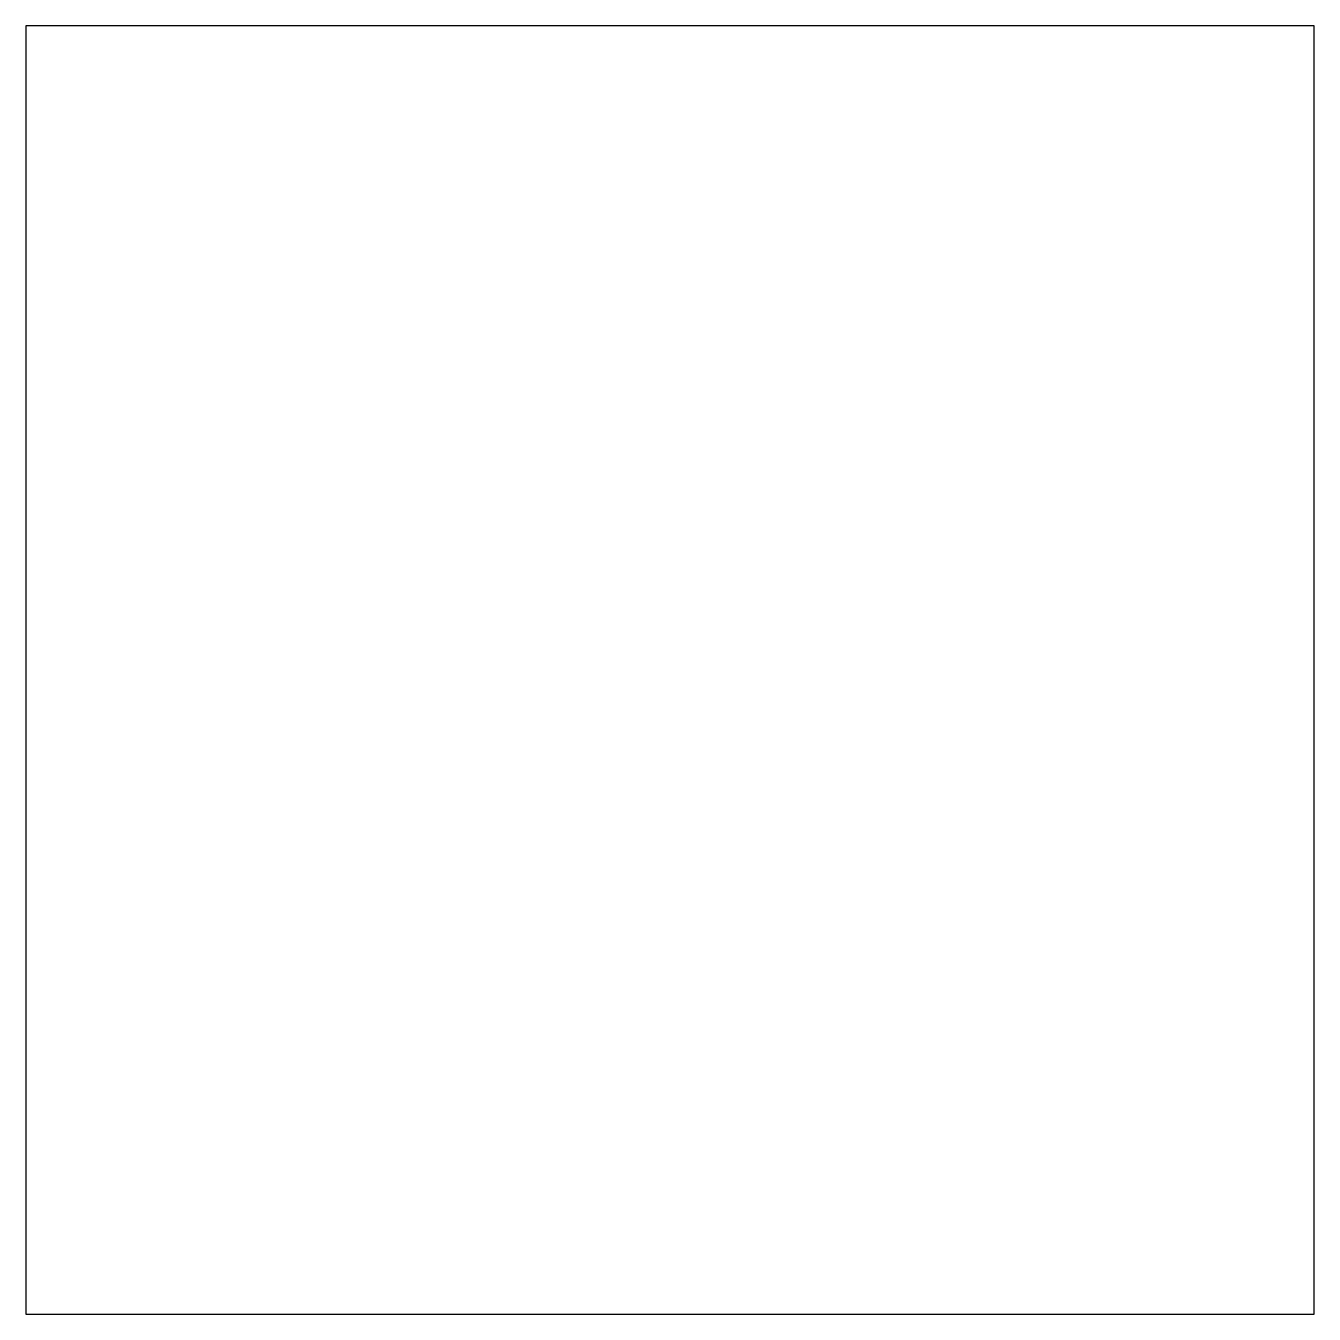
# Model space of a CAD drawing. Header units: metres. Extents: x -0.4 to 0.4, y -0.4 to 0.4.
import ezdxf

# ---------------------------------------------------------------- set-up
doc = ezdxf.new("R2010")
doc.units = ezdxf.units.M

msp = doc.modelspace()

# ---------------------------------------------------------------- linework, layer by layer
at = {"flags": 128}
msp.add_lwpolyline([(-0.4, 0.4), (-0.4, -0.4), (0.4, -0.4), (0.4, 0.4)], close=True, dxfattribs=at)

doc.saveas('drawing.dxf')
